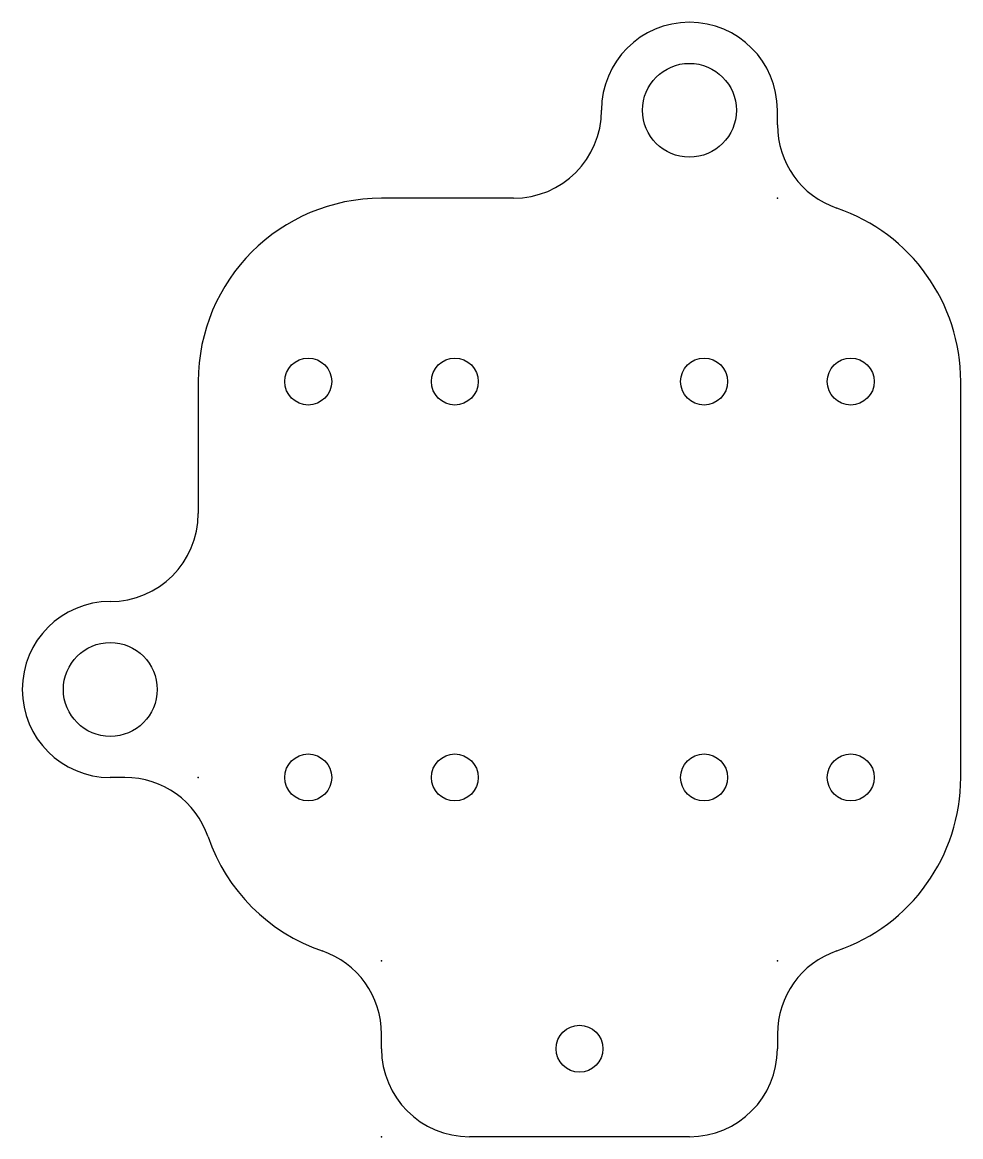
# Model space of a CAD drawing. Header units: millimetres. Extents: x -29 to 3, y -3.7 to 34.3.
import ezdxf

# ---------------------------------------------------------------- set-up
doc = ezdxf.new("R2010")
doc.units = ezdxf.units.MM
doc.layers.get('0').update_dxf_attribs({"linetype": 'CONTINUOUS'})

msp = doc.modelspace()

# ---------------------------------------------------------------- linework, layer by layer
for p, q in [((-3.25, 30.85), (-3.25, 31.35)), ((-12.25, 28.35), (-16.75, 28.35)), ((-23, 22.1), (-23, 17.6)), ((3, 8.6), (3, 22.1)), ((-25.5, 8.6), (-26, 8.6)), ((-16.75, -0.65), (-16.75, -0.15)), ((-3.25, -0.15), (-3.25, -0.65)), ((-6.25, -3.65), (-13.75, -3.65))]:
    msp.add_line(p, q)
for centre, radius in [((-6.25, 31.35), 1.6), ((-19.25, 22.1), 0.8), ((-14.25, 22.1), 0.8), ((-5.75, 22.1), 0.8), ((-0.75, 22.1), 0.8), ((-26, 11.6), 1.6), ((-19.25, 8.6), 0.8), ((-14.25, 8.6), 0.8), ((-5.75, 8.6), 0.8), ((-0.75, 8.6), 0.8), ((-10, -0.65), 0.8)]:
    msp.add_circle(centre, radius)
for centre, radius, start, end in [((-6.25, 31.35), 3, 0, 180), ((-12.25, 31.35), 3, -90, 0), ((-0.25, 30.85), 3, 180, 251.0754), ((-16.75, 22.1), 6.25, 90, 180), ((-3.25, 22.1), 6.25, 0, 71.0754), ((-26, 17.6), 3, -90, 0), ((-26, 11.6), 3, 90, 270), ((-25.5, 5.6), 3, 18.9246, 90), ((-3.25, 8.6), 6.25, -71.0754, 0), ((-16.75, 8.6), 6.25, 198.9246, 251.0754), ((-19.75, -0.15), 3, 0, 71.0754), ((-0.25, -0.15), 3, 108.9246, 180), ((-13.75, -0.65), 3, 180, 270), ((-6.25, -0.65), 3, -90, 0)]:
    msp.add_arc(centre, radius, start, end)
for p in [(-3.25, 28.35), (-23, 8.6), (-16.75, 2.35), (-3.25, 2.35), (-16.75, -3.65)]:
    msp.add_point(p)

doc.saveas('drawing.dxf')
